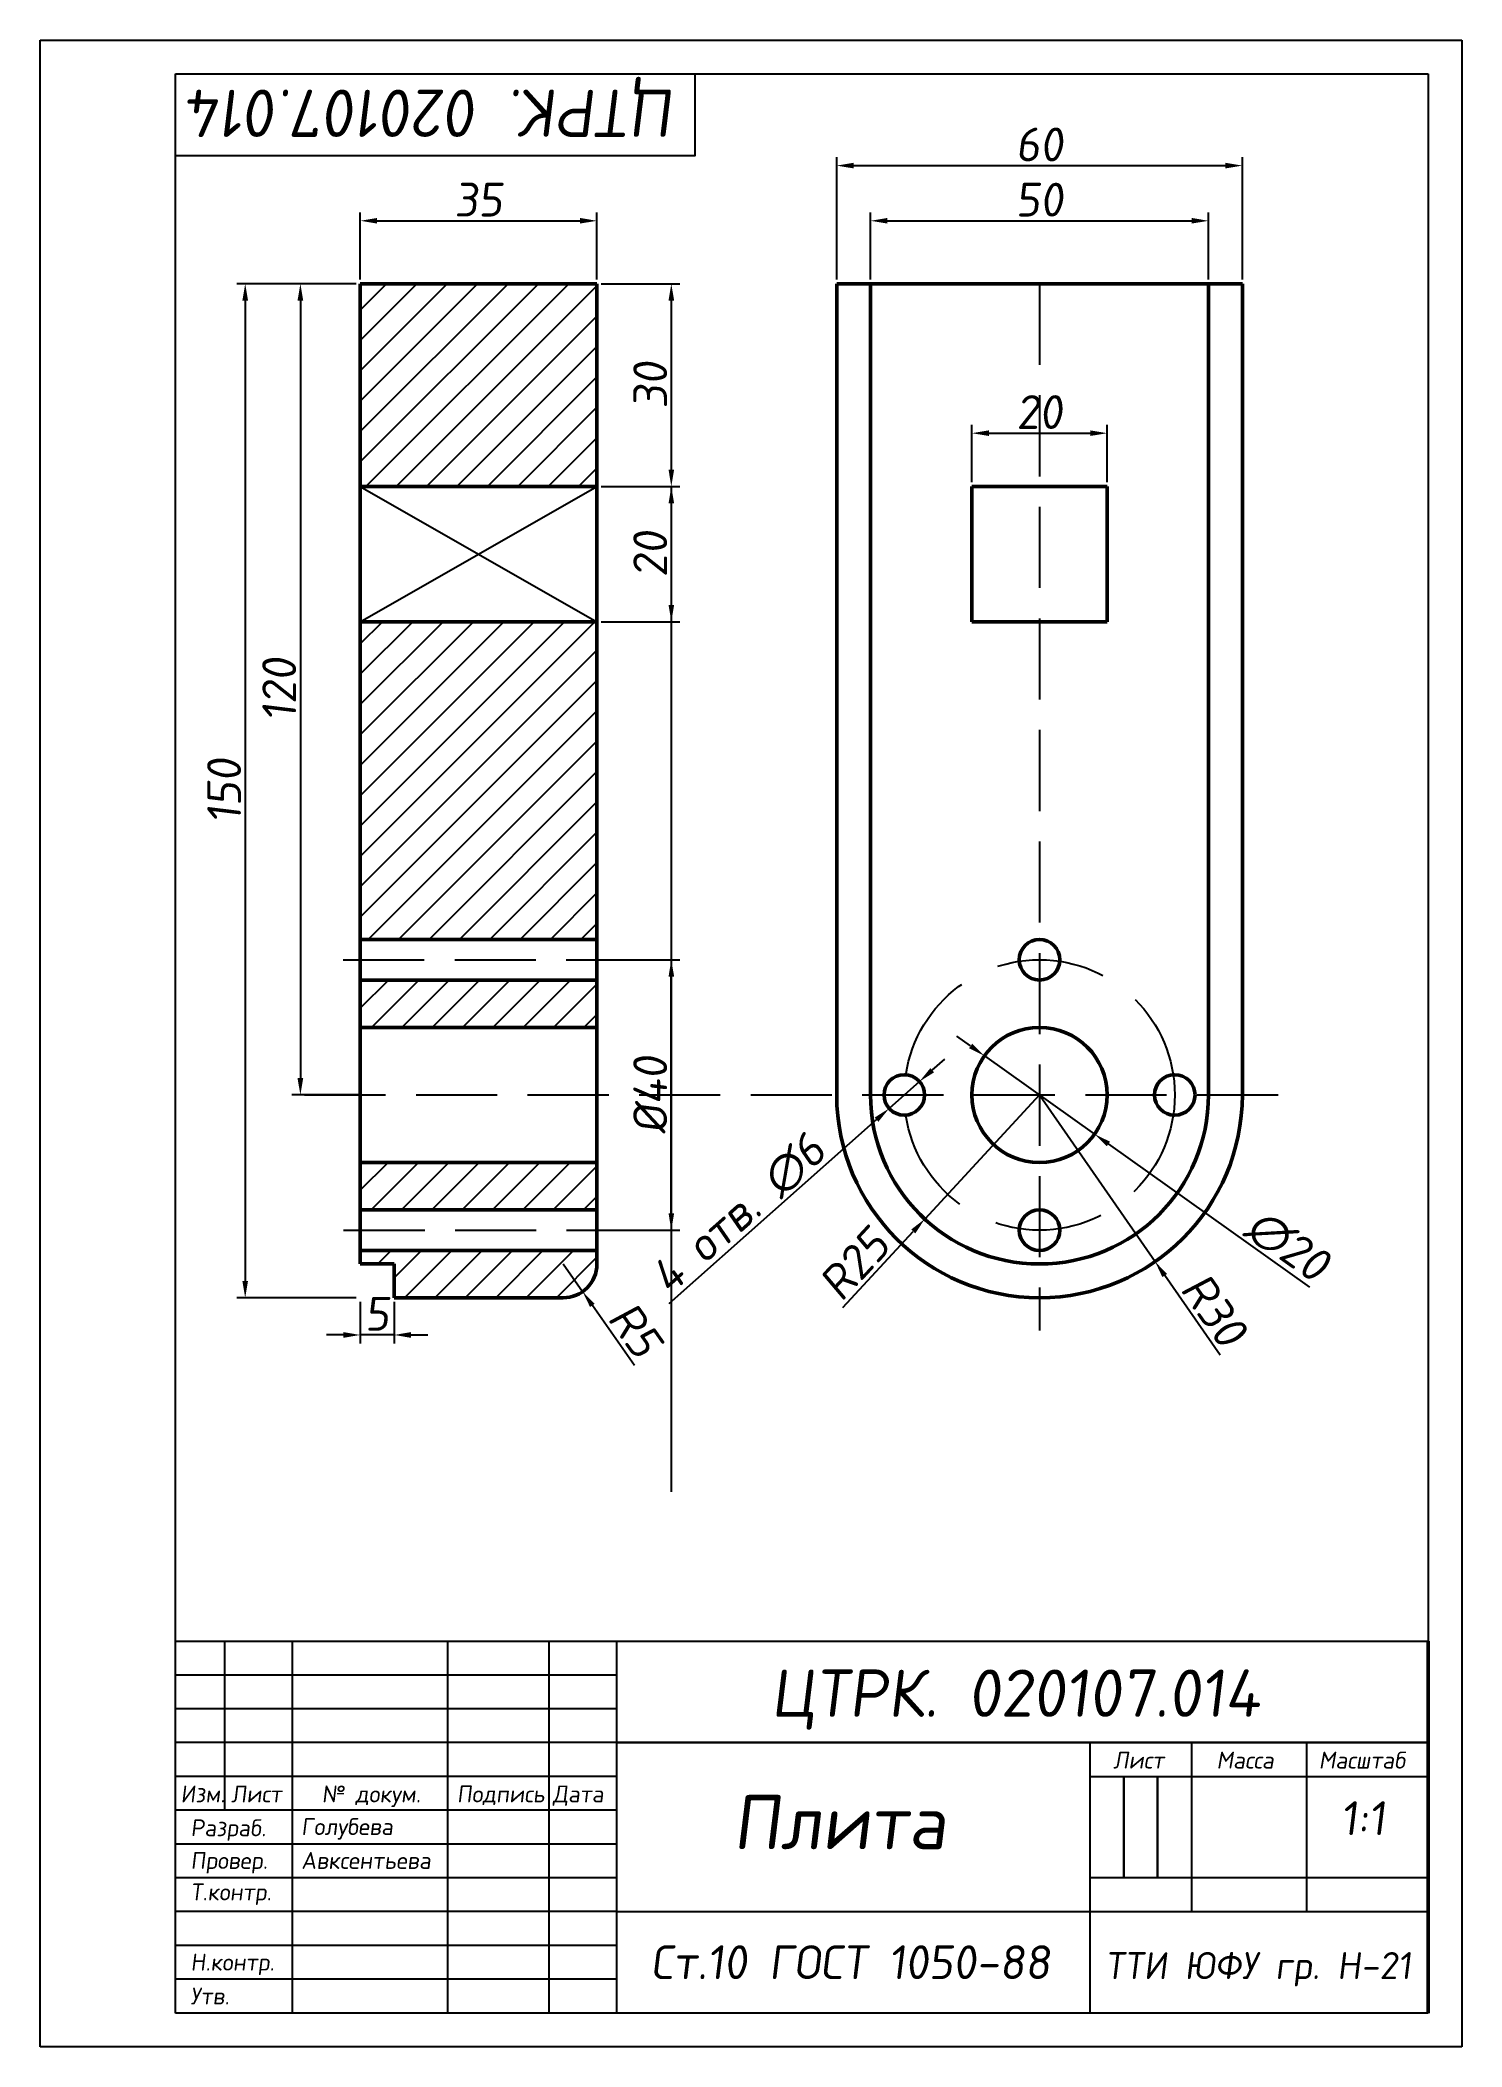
# Paper-space layout 'Лист1' of a CAD drawing. Header units: millimetres. Extents: x -8 to 202, y -20 to 277.
import ezdxf

# ---------------------------------------------------------------- set-up
doc = ezdxf.new("R2010")
doc.units = ezdxf.units.MM
doc.linetypes.add('JIS_02_4.0', pattern=[5.5, 4, -1.5])
doc.layers.add('Рамка и штамп', color=7, linetype='Continuous')
doc.layers.add('Текст', color=7, linetype='Continuous')
doc.styles.get("Standard").update_dxf_attribs({"font": 'isocpeur.ttf', "oblique": 7})
doc.dimstyles.new('ISO-25', dxfattribs={"dimtxt": 5, "dimasz": 2.5, "dimexe": 1.25, "dimexo": 0.625, "dimtad": 1, "dimtxsty": 'Standard', "dimcen": 2.5, "dimadec": 0, "dimazin": 0, "dimtfac": 1, "dimtmove": 0, "dimatfit": 3, "dimfxl": 1, "dimarcsym": 0})

# ---------------------------------------------------------------- blocks, each defined once
blk = doc.blocks.new('*D4')
at = {"color": 0, "lineweight": -2, "transparency": 16777216}
for p, q in [((39.43, 241.52), (39.43, 251.45)), ((41.93, 250.2), (71.93, 250.2)), ((74.43, 241.52), (74.43, 251.45))]:
    blk.add_line(p, q, dxfattribs=at)
at = {"color": 0, "transparency": 16777216}
for points in [[(41.93, 250.62), (41.93, 249.79), (39.43, 250.2)], [(71.93, 250.62), (71.93, 249.79), (74.43, 250.2)]]:
    blk.add_solid(points, dxfattribs=at)
at = {"layer": 'Defpoints', "color": 0, "transparency": 16777216}
for p in [(74.43, 250.2), (39.43, 240.89), (74.43, 240.89)]:
    blk.add_point(p, dxfattribs=at)
at = {"color": 0, "transparency": 16777216, "insert": (56.93, 253.33), "char_height": 5, "attachment_point": 5}
blk.add_mtext('35', dxfattribs=at)
blk = doc.blocks.new('*D5')
at = {"color": 0, "lineweight": -2, "transparency": 16777216}
for p, q in [((75.06, 240.89), (86.69, 240.89)), ((85.44, 238.39), (85.44, 213.39)), ((75.06, 210.89), (86.69, 210.89))]:
    blk.add_line(p, q, dxfattribs=at)
at = {"color": 0, "transparency": 16777216}
for points in [[(85.03, 238.39), (85.86, 238.39), (85.44, 240.89)], [(85.03, 213.39), (85.86, 213.39), (85.44, 210.89)]]:
    blk.add_solid(points, dxfattribs=at)
at = {"layer": 'Defpoints', "color": 0, "transparency": 16777216}
for p in [(74.43, 240.89), (74.43, 210.89), (85.44, 210.89)]:
    blk.add_point(p, dxfattribs=at)
at = {"color": 0, "transparency": 16777216, "insert": (82.32, 225.89), "char_height": 5, "attachment_point": 5, "rotation": 90}
blk.add_mtext('30', dxfattribs=at)
blk = doc.blocks.new('*D6')
at = {"color": 0, "lineweight": -2, "transparency": 16777216}
for p, q in [((38.81, 240.89), (21.16, 240.89)), ((22.41, 238.39), (22.41, 93.39)), ((38.81, 90.89), (21.16, 90.89))]:
    blk.add_line(p, q, dxfattribs=at)
at = {"color": 0, "transparency": 16777216}
for points in [[(21.99, 238.39), (22.83, 238.39), (22.41, 240.89)], [(21.99, 93.39), (22.83, 93.39), (22.41, 90.89)]]:
    blk.add_solid(points, dxfattribs=at)
at = {"layer": 'Defpoints', "color": 0, "transparency": 16777216}
for p in [(39.43, 240.89), (22.41, 90.89), (39.43, 90.89)]:
    blk.add_point(p, dxfattribs=at)
at = {"color": 0, "transparency": 16777216, "insert": (19.29, 165.89), "char_height": 5, "attachment_point": 5, "rotation": 90}
blk.add_mtext('150', dxfattribs=at)
blk = doc.blocks.new('*D7')
at = {"color": 0, "lineweight": -2, "transparency": 16777216}
for p, q in [((38.81, 240.89), (29.32, 240.89)), ((30.57, 238.39), (30.57, 123.39)), ((39.62, 120.89), (29.32, 120.89))]:
    blk.add_line(p, q, dxfattribs=at)
at = {"color": 0, "transparency": 16777216}
for points in [[(30.15, 238.39), (30.99, 238.39), (30.57, 240.89)], [(30.15, 123.39), (30.99, 123.39), (30.57, 120.89)]]:
    blk.add_solid(points, dxfattribs=at)
at = {"layer": 'Defpoints', "color": 0, "transparency": 16777216}
for p in [(39.43, 240.89), (30.57, 120.89), (40.24, 120.89)]:
    blk.add_point(p, dxfattribs=at)
at = {"color": 0, "transparency": 16777216, "insert": (27.44, 180.89), "char_height": 5, "attachment_point": 5, "rotation": 90}
blk.add_mtext('120', dxfattribs=at)
blk = doc.blocks.new('*D8')
at = {"color": 0, "lineweight": -2, "transparency": 16777216}
for p, q in [((75.06, 140.89), (86.69, 140.89)), ((85.44, 103.39), (85.44, 138.39)), ((75.06, 100.89), (86.69, 100.89))]:
    blk.add_line(p, q, dxfattribs=at)
at = {"color": 0, "transparency": 16777216}
for points in [[(85.03, 138.39), (85.86, 138.39), (85.44, 140.89)], [(85.03, 103.39), (85.86, 103.39), (85.44, 100.89)]]:
    blk.add_solid(points, dxfattribs=at)
at = {"layer": 'Defpoints', "color": 0, "transparency": 16777216}
for p in [(74.43, 140.89), (85.44, 140.89), (74.43, 100.89)]:
    blk.add_point(p, dxfattribs=at)
at = {"color": 0, "transparency": 16777216, "insert": (82.32, 120.89), "char_height": 5, "attachment_point": 5, "rotation": 90}
blk.add_mtext('%%C40', dxfattribs=at)
blk = doc.blocks.new('*D9')
at = {"color": 0, "lineweight": -2, "transparency": 16777216}
for p, q in [((75.06, 210.89), (86.69, 210.89)), ((85.44, 208.39), (85.44, 193.39)), ((75.06, 190.89), (86.69, 190.89))]:
    blk.add_line(p, q, dxfattribs=at)
at = {"color": 0, "transparency": 16777216}
for points in [[(85.03, 208.39), (85.86, 208.39), (85.44, 210.89)], [(85.03, 193.39), (85.86, 193.39), (85.44, 190.89)]]:
    blk.add_solid(points, dxfattribs=at)
at = {"layer": 'Defpoints', "color": 0, "transparency": 16777216}
for p in [(74.43, 210.89), (74.43, 190.89), (85.44, 190.89)]:
    blk.add_point(p, dxfattribs=at)
at = {"color": 0, "transparency": 16777216, "insert": (82.32, 200.89), "char_height": 5, "attachment_point": 5, "rotation": 90}
blk.add_mtext('20', dxfattribs=at)
blk = doc.blocks.new('*D10')
at = {"color": 0, "lineweight": -2, "transparency": 16777216}
for p, q in [((109.91, 241.52), (109.91, 259.61)), ((112.41, 258.36), (167.41, 258.36)), ((169.91, 241.52), (169.91, 259.61))]:
    blk.add_line(p, q, dxfattribs=at)
at = {"color": 0, "transparency": 16777216}
for points in [[(112.41, 258.78), (112.41, 257.95), (109.91, 258.36)], [(167.41, 258.78), (167.41, 257.95), (169.91, 258.36)]]:
    blk.add_solid(points, dxfattribs=at)
at = {"layer": 'Defpoints', "color": 0, "transparency": 16777216}
for p in [(169.91, 258.36), (109.91, 240.89), (169.91, 240.89)]:
    blk.add_point(p, dxfattribs=at)
at = {"color": 0, "transparency": 16777216, "insert": (139.91, 261.49), "char_height": 5, "attachment_point": 5}
blk.add_mtext('60', dxfattribs=at)
blk = doc.blocks.new('*D11')
at = {"color": 0, "lineweight": -2, "transparency": 16777216}
for p, q in [((114.91, 241.52), (114.91, 251.45)), ((117.41, 250.2), (162.41, 250.2)), ((164.91, 241.52), (164.91, 251.45))]:
    blk.add_line(p, q, dxfattribs=at)
at = {"color": 0, "transparency": 16777216}
for points in [[(117.41, 250.62), (117.41, 249.79), (114.91, 250.2)], [(162.41, 250.62), (162.41, 249.79), (164.91, 250.2)]]:
    blk.add_solid(points, dxfattribs=at)
at = {"layer": 'Defpoints', "color": 0, "transparency": 16777216}
for p in [(164.91, 250.2), (114.91, 240.89), (164.91, 240.89)]:
    blk.add_point(p, dxfattribs=at)
at = {"color": 0, "transparency": 16777216, "insert": (139.91, 253.33), "char_height": 5, "attachment_point": 5}
blk.add_mtext('50', dxfattribs=at)
blk = doc.blocks.new('*D12')
at = {"color": 0, "lineweight": -2, "transparency": 16777216}
for p, q in [((129.91, 211.52), (129.91, 220.03)), ((149.91, 211.52), (149.91, 220.03)), ((132.41, 218.78), (147.41, 218.78))]:
    blk.add_line(p, q, dxfattribs=at)
at = {"color": 0, "transparency": 16777216}
for points in [[(132.41, 219.2), (132.41, 218.37), (129.91, 218.78)], [(147.41, 219.2), (147.41, 218.37), (149.91, 218.78)]]:
    blk.add_solid(points, dxfattribs=at)
at = {"layer": 'Defpoints', "color": 0, "transparency": 16777216}
for p in [(149.91, 218.78), (129.91, 210.89), (149.91, 210.89)]:
    blk.add_point(p, dxfattribs=at)
at = {"color": 0, "transparency": 16777216, "insert": (139.91, 221.91), "char_height": 5, "attachment_point": 5}
blk.add_mtext('20', dxfattribs=at)
blk = doc.blocks.new('*D13')
at = {"color": 0, "lineweight": -2, "transparency": 16777216}
for p, q in [((139.91, 120.89), (122.93, 102.54)), ((110.83, 89.46), (121.23, 100.7))]:
    blk.add_line(p, q, dxfattribs=at)
at = {"color": 0, "transparency": 16777216}
blk.add_solid([(120.93, 100.99), (121.54, 100.42), (122.93, 102.54)], dxfattribs=at)
at = {"layer": 'Defpoints', "color": 0, "transparency": 16777216}
for p in [(139.91, 120.89), (122.93, 102.54)]:
    blk.add_point(p, dxfattribs=at)
at = {"color": 0, "transparency": 16777216, "insert": (112.56, 95.93), "char_height": 5, "attachment_point": 5, "rotation": 47.2319}
blk.add_mtext('R25', dxfattribs=at)
blk = doc.blocks.new('*D14')
at = {"color": 0, "lineweight": -2, "transparency": 16777216}
for p, q in [((139.91, 120.89), (157, 96.24)), ((166.61, 82.38), (158.43, 94.18))]:
    blk.add_line(p, q, dxfattribs=at)
at = {"color": 0, "transparency": 16777216}
blk.add_solid([(158.77, 94.42), (158.08, 93.95), (157, 96.24)], dxfattribs=at)
at = {"layer": 'Defpoints', "color": 0, "transparency": 16777216}
for p in [(139.91, 120.89), (157, 96.24)]:
    blk.add_point(p, dxfattribs=at)
at = {"color": 0, "transparency": 16777216, "insert": (165.8, 89.04), "char_height": 5, "attachment_point": 5, "rotation": 304.7372}
blk.add_mtext('R30', dxfattribs=at)
blk = doc.blocks.new('*D15')
at = {"color": 0, "lineweight": -2, "transparency": 16777216}
for p, q in [((124.02, 124.54), (125.89, 126.2)), ((122.15, 122.88), (117.66, 118.9)), ((85.12, 90.03), (115.79, 117.24))]:
    blk.add_line(p, q, dxfattribs=at)
at = {"color": 0, "transparency": 16777216}
for points in [[(123.75, 124.85), (124.3, 124.23), (122.15, 122.88)], [(115.52, 117.55), (116.07, 116.93), (117.66, 118.9)]]:
    blk.add_solid(points, dxfattribs=at)
at = {"layer": 'Defpoints', "color": 0, "transparency": 16777216}
for p in [(122.15, 122.88), (117.66, 118.9)]:
    blk.add_point(p, dxfattribs=at)
at = {"color": 0, "transparency": 16777216, "insert": (95.43, 103.35), "char_height": 5, "attachment_point": 5, "rotation": 41.5777}
blk.add_mtext('4 отв. ∅6', dxfattribs=at)
blk = doc.blocks.new('*D16')
at = {"color": 0, "lineweight": -2, "transparency": 16777216}
for p, q in [((129.72, 128.14), (127.69, 129.59)), ((131.76, 126.69), (148.06, 115.09)), ((179.88, 92.45), (150.09, 113.64))]:
    blk.add_line(p, q, dxfattribs=at)
at = {"color": 0, "transparency": 16777216}
for points in [[(129.96, 128.48), (129.48, 127.8), (131.76, 126.69)], [(150.33, 113.98), (149.85, 113.3), (148.06, 115.09)]]:
    blk.add_solid(points, dxfattribs=at)
at = {"layer": 'Defpoints', "color": 0, "transparency": 16777216}
for p in [(131.76, 126.69), (148.06, 115.09)]:
    blk.add_point(p, dxfattribs=at)
at = {"color": 0, "transparency": 16777216, "insert": (176.66, 98.58), "char_height": 5, "attachment_point": 5, "rotation": 324.5668}
blk.add_mtext('∅20', dxfattribs=at)
blk = doc.blocks.new('*D17')
at = {"color": 0, "lineweight": -2, "transparency": 16777216}
for p, q in [((69.43, 95.89), (72.32, 91.81)), ((80.02, 80.88), (73.76, 89.76))]:
    blk.add_line(p, q, dxfattribs=at)
at = {"color": 0, "transparency": 16777216}
blk.add_solid([(74.1, 90), (73.42, 89.52), (72.32, 91.81)], dxfattribs=at)
at = {"layer": 'Defpoints', "color": 0, "transparency": 16777216}
for p in [(69.43, 95.89), (72.32, 91.81)]:
    blk.add_point(p, dxfattribs=at)
at = {"color": 0, "transparency": 16777216, "insert": (80.16, 86.1), "char_height": 5, "attachment_point": 5, "rotation": 305.1926}
blk.add_mtext('R5', dxfattribs=at)
blk = doc.blocks.new('*D18')
at = {"color": 0, "lineweight": -2, "transparency": 16777216}
for p, q in [((39.43, 90.27), (39.43, 84.14)), ((44.43, 90.27), (44.43, 84.14)), ((36.93, 85.39), (34.43, 85.39)), ((44.43, 85.39), (39.43, 85.39)), ((46.93, 85.39), (49.43, 85.39))]:
    blk.add_line(p, q, dxfattribs=at)
at = {"color": 0, "transparency": 16777216}
for points in [[(36.93, 85.81), (36.93, 84.97), (39.43, 85.39)], [(46.93, 85.81), (46.93, 84.97), (44.43, 85.39)]]:
    blk.add_solid(points, dxfattribs=at)
at = {"layer": 'Defpoints', "color": 0, "transparency": 16777216}
for p in [(39.43, 90.89), (44.43, 90.89), (39.43, 85.39)]:
    blk.add_point(p, dxfattribs=at)
at = {"color": 0, "transparency": 16777216, "insert": (41.93, 88.52), "char_height": 5, "attachment_point": 5}
blk.add_mtext('5', dxfattribs=at)

psp = doc.layouts.new('Лист1')

# ---------------------------------------------------------------- hatches: boundary and pattern name
h = psp.add_hatch()
h.set_pattern_fill('ANSI31', color=256)
h.paths.add_polyline_path([(74.435, 240.891), (39.435, 240.891), (39.435, 210.891), (74.435, 210.891)])
h = psp.add_hatch()
h.set_pattern_fill('ANSI31', color=256)
h.paths.add_polyline_path([(74.435, 190.891), (39.435, 190.891), (39.435, 143.891), (74.435, 143.891)])
h = psp.add_hatch()
h.set_pattern_fill('ANSI31', color=256)
h.paths.add_polyline_path([(74.435, 137.897), (39.435, 137.897), (39.435, 130.891), (74.435, 130.891)])
h.paths.add_polyline_path([(74.435, 110.891), (39.435, 110.891), (39.435, 103.891), (74.435, 103.891)])
h.paths.add_polyline_path([(74.435, 95.891), (74.435, 97.891), (39.435, 97.891), (39.435, 95.891), (44.435, 95.891), (44.435, 90.891), (69.435, 90.891, 0.4142136)])

# ---------------------------------------------------------------- linework, layer by layer
for p, q in [((-7.925, 276.923), (202.382, 276.923)), ((-7.925, -19.914), (-7.925, 276.923)), ((202.382, 276.923), (202.382, -19.914)), ((12.075, 271.923), (197.382, 271.923)), ((12.075, -14.914), (12.075, 271.923)), ((197.382, 271.923), (197.382, -14.914)), ((197.382, -14.914), (12.075, -14.914)), ((202.382, -19.914), (-7.925, -19.914))]:
    psp.add_line(p, q)
at = {"lineweight": 50}
psp.add_line((44.435, 95.891), (39.435, 95.891), dxfattribs=at)
psp.add_lwpolyline([(12.075, 271.923), (88.907, 271.923), (88.907, 259.812), (12.075, 259.812)], close=True)
for points in [[(39.435, 240.891), (39.435, 95.891)], [(39.435, 240.891), (74.435, 240.891)], [(74.435, 240.891), (74.435, 95.891)], [(109.908, 240.891), (169.908, 240.891)], [(109.908, 240.891), (109.908, 120.891)], [(114.908, 240.891), (114.908, 120.891)], [(164.908, 240.891), (164.908, 120.891)], [(169.908, 240.891), (169.908, 120.891)], [(39.435, 210.891), (74.435, 210.891)], [(129.908, 210.891), (149.908, 210.891)], [(129.908, 210.891), (129.908, 190.891)], [(149.908, 210.891), (149.908, 190.891)], [(39.435, 190.891), (74.435, 190.891)], [(129.908, 190.891), (149.908, 190.891)], [(74.435, 143.891), (39.435, 143.891)], [(74.435, 137.897), (39.435, 137.897)], [(74.435, 130.891), (39.435, 130.891)], [(74.435, 110.891), (39.435, 110.891)], [(74.435, 103.891), (39.435, 103.891)], [(74.435, 97.891), (39.435, 97.891)], [(44.435, 95.891), (44.435, 90.891)], [(44.435, 90.891), (69.435, 90.891)]]:
    psp.add_lwpolyline(points, dxfattribs=at)
at = {"linetype": 'JIS_02_4.0', "ltscale": 3}
for points in [[(139.908, 240.891), (139.908, 86.041)], [(36.906, 140.891), (83.314, 140.891)], [(31.187, 120.891), (178.128, 120.891)], [(36.959, 100.891), (83.314, 100.891)]]:
    psp.add_lwpolyline(points, dxfattribs=at)
for points in [[(39.435, 190.891), (74.435, 210.891)], [(39.435, 210.891), (74.435, 190.891)], [(85.443, 210.891), (85.443, 62.2)]]:
    psp.add_lwpolyline(points)
at = {"lineweight": 50}
for centre, radius in [((139.908, 140.891), 3), ((139.908, 120.891), 10), ((119.908, 120.891), 3), ((159.908, 120.891), 3), ((139.908, 100.891), 3)]:
    psp.add_circle(centre, radius, dxfattribs=at)
at = {"linetype": 'JIS_02_4.0', "ltscale": 4}
psp.add_circle((139.908, 120.891), 20, dxfattribs=at)
at = {"lineweight": 50}
for centre, radius, start, end in [((139.908, 120.891), 30, 180, 360), ((139.908, 120.891), 25, 180, 360), ((69.435, 95.891), 5, 270, 0)]:
    psp.add_arc(centre, radius, start, end, dxfattribs=at)
at = {"layer": 'Рамка и штамп'}
for p, q in [((12.075, 40.086), (197.382, 40.086)), ((19.382, 15.086), (19.382, 40.086)), ((29.382, -14.914), (29.382, 40.086)), ((52.382, -14.914), (52.382, 40.086)), ((67.382, -14.914), (67.382, 40.086)), ((77.382, -14.914), (77.382, 40.086)), ((77.382, 35.086), (12.075, 35.086)), ((77.382, 30.086), (12.075, 30.086)), ((197.382, 25.086), (12.075, 25.086)), ((147.382, -14.914), (147.382, 25.086)), ((162.382, 25.086), (162.382, 0.086)), ((179.382, 25.086), (179.382, 0.086)), ((77.382, 20.086), (12.075, 20.086)), ((77.382, 15.086), (12.075, 15.086)), ((77.382, 10.086), (12.075, 10.086)), ((77.382, 5.086), (12.075, 5.086)), ((197.382, 5.086), (147.382, 5.086)), ((77.382, 0.086), (12.075, 0.086)), ((77.382, -4.914), (12.075, -4.914)), ((77.382, -9.914), (12.075, -9.914))]:
    psp.add_line(p, q, dxfattribs=at)
at = {"layer": 'Рамка и штамп', "lineweight": 50}
psp.add_line((197.382, 40.086), (197.382, -14.914), dxfattribs=at)
at = {"layer": 'Рамка и штамп', "lineweight": 30}
for p, q in [((152.382, 20.086), (152.382, 5.086)), ((157.382, 20.086), (157.382, 5.086))]:
    psp.add_line(p, q, dxfattribs=at)
at = {"layer": 'Рамка и штамп'}
for points in [[(77.382, 25.086), (197.382, 25.086)], [(147.382, 20.086), (197.382, 20.086)], [(77.382, 0.086), (197.382, 0.086)]]:
    psp.add_lwpolyline(points, dxfattribs=at)

# ---------------------------------------------------------------- texts
at = {"layer": 'Текст', "oblique": 7}
psp.add_text('ЦТРК. 020107.014', height=7, rotation=180, dxfattribs=at).set_placement((86.216, 269.605))
at = {"layer": 'Текст'}
for s, height, oblique, p in [('ЦТРК. 020107.014', 7, 7, (100.158, 28.908)), ('Масса', 2.5, 10, (166.065, 21.248)), ('Масштаб', 2.5, 10, (181.2, 21.248)), ('Лист', 2.5, 10, (150.78, 21.248)), ('Изм.', 2.5, 7, (12.848, 16.248)), ('Лист', 2.5, 7, (20.325, 16.248)), ('№ докум.', 2.5, 7, (33.741, 16.248)), ('Подпись', 2.5, 7, (53.729, 16.248)), ('Дата', 2.5, 7, (67.914, 16.248)), ('Плита', 8, 7, (94.528, 9.317)), ('1:1', 5, 7, (184.455, 11.42)), ('Разраб.', 2.5, 7, (14.321, 11.238)), ('Голубева', 2.5, 7, (30.693, 11.42)), ('Провер.', 2.5, 7, (14.321, 6.406)), ('Авксентьева', 2.5, 7, (30.693, 6.406)), ('Т.контр.', 2.5, 7, (14.321, 1.753)), ('Ст.10 ГОСТ 1050-88 ', 5, 7, (82.424, -9.888)), ('ТТИ ЮФУ гр. Н-21  ', 4, 7, (149.636, -9.888)), ('Н.контр.', 2.5, 7, (14.321, -8.631)), ('Утв.', 2.5, 7, (14.321, -13.644))]:
    psp.add_text(s, height=height, dxfattribs=dict(at, oblique=oblique)).set_placement(p)

# ---------------------------------------------------------------- dimensions: what is measured, and where the dimension line sits
for base, p1, p2, picture, middle in [((169.908, 258.364), (109.908, 240.891), (169.908, 240.891), '*D10', (139.908, 258.364)), ((74.435, 250.205), (39.435, 240.891), (74.435, 240.891), '*D4', (56.935, 250.205)), ((164.908, 250.205), (114.908, 240.891), (164.908, 240.891), '*D11', (139.908, 250.205))]:
    dim = psp.add_linear_dim(base=base, p1=p1, p2=p2, dimstyle='ISO-25')
    dim.commit()
    dim.dimension.update_dxf_attribs({"geometry": picture, "text_midpoint": middle, "dimtype": 160})
for base, p2, picture, middle in [((22.412, 90.891), (39.435, 90.891), '*D6', (22.412, 165.891)), ((30.57, 120.891), (40.244, 120.891), '*D7', (30.57, 180.891))]:
    dim = psp.add_linear_dim(base=base, p1=(39.435, 240.891), p2=p2, angle=90, dimstyle='ISO-25')
    dim.commit()
    dim.dimension.update_dxf_attribs({"geometry": picture, "text_midpoint": middle, "dimtype": 160})
for base, p1, p2, picture, middle in [((85.443, 210.891), (74.435, 240.891), (74.435, 210.891), '*D5', (82.318, 225.891)), ((85.443, 190.891), (74.435, 210.891), (74.435, 190.891), '*D9', (82.318, 200.891))]:
    dim = psp.add_linear_dim(base=base, p1=p1, p2=p2, angle=90, dimstyle='ISO-25')
    dim.commit()
    dim.dimension.update_dxf_attribs({"geometry": picture, "text_midpoint": middle})
for base, p1, p2, picture, middle in [((149.908, 218.785), (129.908, 210.891), (149.908, 210.891), '*D12', (139.908, 221.91)), ((39.435, 85.391), (44.435, 90.891), (39.435, 90.891), '*D18', (41.935, 88.516))]:
    dim = psp.add_linear_dim(base=base, p1=p1, p2=p2, dimstyle='ISO-25')
    dim.commit()
    dim.dimension.update_dxf_attribs({"geometry": picture, "text_midpoint": middle})
dim = psp.add_linear_dim(base=(85.443, 140.891), p1=(74.435, 100.891), p2=(74.435, 140.891), angle=90, text='%%C40', dimstyle='ISO-25')
dim.commit()
dim.dimension.update_dxf_attribs({"geometry": '*D8', "text_midpoint": (85.443, 120.891), "dimtype": 160})
dim = psp.add_diameter_dim_2p(p1=(131.76, 126.689), p2=(148.056, 115.094), dimstyle='ISO-25')
dim.commit()
dim.dimension.update_dxf_attribs({"geometry": '*D16', "text_midpoint": (174.845, 96.032), "dimtype": 163})
dim = psp.add_diameter_dim_2p(p1=(122.152, 122.882), p2=(117.664, 118.9), text='4 отв. <>', dimstyle='ISO-25', override={"dimtad": 3})
dim.commit()
dim.dimension.update_dxf_attribs({"geometry": '*D15', "text_midpoint": (97.5, 101.012), "dimtype": 163})
dim = psp.add_radius_dim(center=(139.908, 120.891), mpoint=(122.932, 102.539), dimstyle='ISO-25')
dim.commit()
dim.dimension.update_dxf_attribs({"geometry": '*D13', "text_midpoint": (114.858, 93.81), "dimtype": 164})
for center, mpoint, picture, middle in [((139.908, 120.891), (157.002, 96.238), '*D14', (165.799, 89.035)), ((69.435, 95.891), (72.316, 91.805), '*D17', (80.162, 86.103))]:
    dim = psp.add_radius_dim(center=center, mpoint=mpoint, dimstyle='ISO-25')
    dim.commit()
    dim.dimension.update_dxf_attribs({"geometry": picture, "text_midpoint": middle})

# ---------------------------------------------------------------- viewports
at = {"layer": '0'}
psp.add_viewport(center=(97.229, 128.504), size=(210.306, 296.8376), view_center_point=(179.233, 180.513), view_height=296.8376, dxfattribs=at)

doc.saveas('drawing.dxf')
